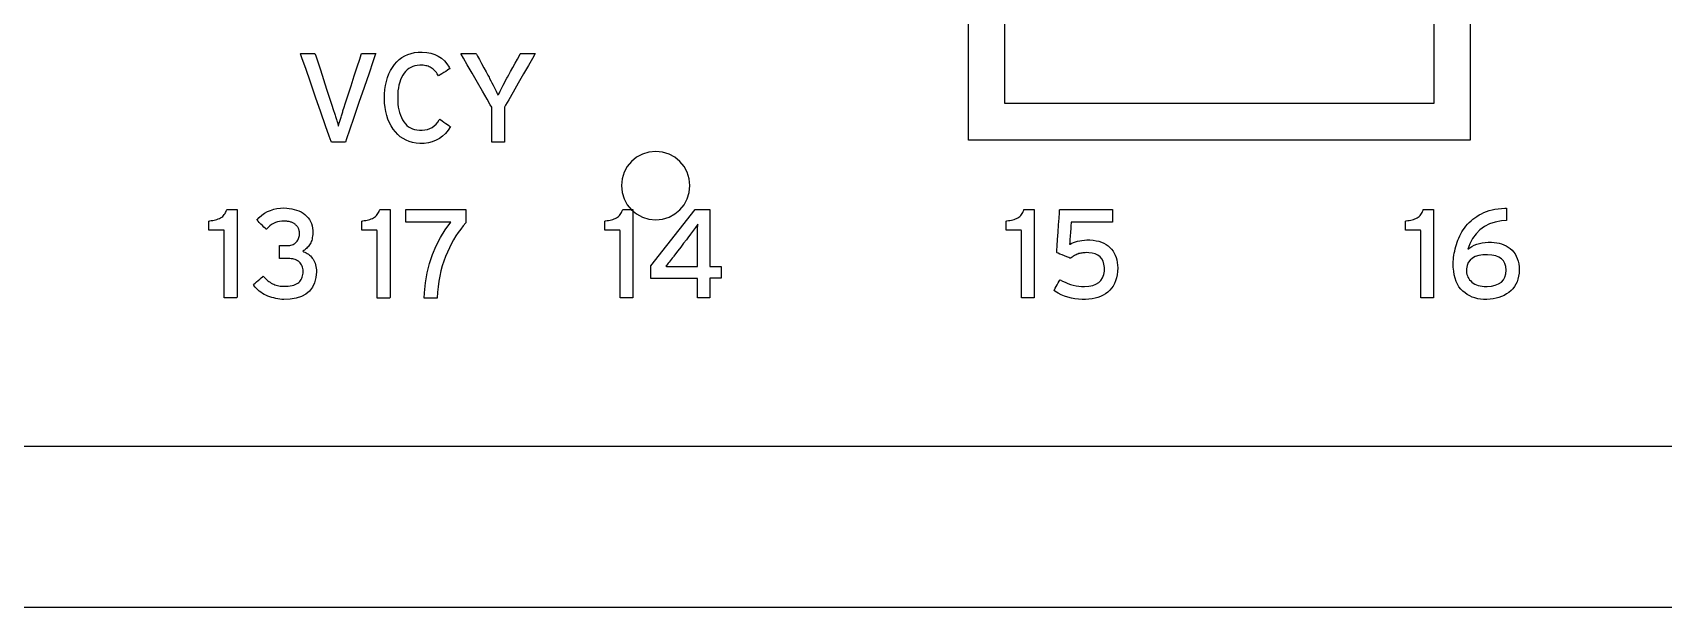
# Model space of a CAD drawing. Extents: x 1 to 47.7, y 0.2 to 33.3.
# Drawn here: x 32.801 to 34.587, y 10.156 to 10.786 of the extents above; entities that cross this region are included whole.
import ezdxf

# ---------------------------------------------------------------- set-up
doc = ezdxf.new("R2010")
doc.units = 0
doc.header["$MEASUREMENT"] = 0
for name, color, linetype in [('1_1__SCREW_TERMINAL_BLOCK_', 7, 'CONTINUOUS'), ('1_2__CONNECTORIZED_RELAY__', 7, 'CONTINUOUS'), ('4_0_____DWG', 7, 'CONTINUOUS')]:
    doc.layers.add(name, color=color, linetype=linetype)

msp = doc.modelspace()

# ---------------------------------------------------------------- linework, layer by layer
at = {"layer": '1_1__SCREW_TERMINAL_BLOCK_'}
for points in [[(33.0107, 10.4954), (33.0107, 10.4982), (33.0107, 10.5058), (33.0107, 10.5167), (33.0107, 10.5293), (33.0107, 10.5424), (33.0107, 10.5543), (33.0107, 10.5637), (33.0107, 10.5691), (33.0105, 10.5699), (33.0093, 10.5699), (33.0072, 10.5699), (33.0045, 10.5699), (33.0016, 10.5699), (32.9988, 10.5699), (32.9963, 10.5699), (32.9946, 10.5699), (32.994, 10.5699), (32.994, 10.5703), (32.994, 10.5713), (32.994, 10.5728), (32.994, 10.5745), (32.994, 10.5762), (32.994, 10.5778), (32.994, 10.5791), (32.994, 10.5798), (32.9949, 10.58), (32.9965, 10.5802), (32.9982, 10.5804), (32.9997, 10.5808), (33.0013, 10.5812), (33.0027, 10.5816), (33.0041, 10.5821), (33.0055, 10.5827), (33.0067, 10.5834), (33.0079, 10.5841), (33.009, 10.5849), (33.01, 10.5858), (33.0108, 10.5868), (33.0116, 10.5879), (33.0122, 10.5891), (33.0128, 10.5904), (33.0132, 10.5918), (33.0135, 10.5925), (33.0143, 10.5925), (33.0158, 10.5925), (33.0176, 10.5925), (33.0196, 10.5925), (33.0215, 10.5925), (33.0232, 10.5925), (33.0243, 10.5925), (33.0248, 10.5925), (33.0248, 10.5888), (33.0248, 10.5789), (33.0248, 10.5648), (33.0248, 10.5482), (33.0248, 10.5312), (33.0248, 10.5156), (33.0248, 10.5034), (33.0248, 10.4963), (33.0246, 10.4954), (33.0236, 10.4954), (33.0218, 10.4954), (33.0196, 10.4954), (33.0171, 10.4954), (33.0147, 10.4954), (33.0127, 10.4954), (33.0112, 10.4954)], [(33.1117, 10.5242), (33.1111, 10.5178), (33.1097, 10.5121), (33.1074, 10.5072), (33.1042, 10.503), (33.1002, 10.4997), (33.0953, 10.497), (33.0895, 10.4952), (33.0828, 10.4941), (33.0761, 10.4938), (33.0738, 10.4939), (33.0715, 10.4941), (33.0693, 10.4944), (33.0671, 10.4948), (33.0649, 10.4954), (33.0628, 10.496), (33.0606, 10.4967), (33.0585, 10.4975), (33.0564, 10.4984), (33.0544, 10.4994), (33.0525, 10.5005), (33.0507, 10.5017), (33.049, 10.503), (33.0474, 10.5044), (33.0459, 10.5058), (33.0445, 10.5073), (33.0432, 10.509), (33.0426, 10.51), (33.0433, 10.5106), (33.0445, 10.5116), (33.0461, 10.513), (33.0479, 10.5146), (33.0497, 10.5162), (33.0513, 10.5176), (33.0525, 10.5187), (33.0532, 10.5193), (33.0539, 10.5186), (33.055, 10.5174), (33.0561, 10.5163), (33.0572, 10.5153), (33.0584, 10.5143), (33.0597, 10.5134), (33.0609, 10.5126), (33.0622, 10.5118), (33.0635, 10.5111), (33.0649, 10.5105), (33.0663, 10.51), (33.0677, 10.5095), (33.0691, 10.5091), (33.0706, 10.5088), (33.072, 10.5085), (33.0734, 10.5083), (33.0748, 10.5082), (33.0762, 10.5082), (33.0786, 10.5082), (33.0809, 10.5084), (33.083, 10.5086), (33.085, 10.509), (33.0869, 10.5095), (33.0885, 10.5101), (33.09, 10.5108), (33.0913, 10.5116), (33.0925, 10.5125), (33.0935, 10.5135), (33.0943, 10.5146), (33.0951, 10.5157), (33.0957, 10.517), (33.0962, 10.5183), (33.0966, 10.5197), (33.0969, 10.5212), (33.097, 10.5228), (33.0971, 10.5245), (33.097, 10.5261), (33.0967, 10.5276), (33.0964, 10.5291), (33.096, 10.5304), (33.0954, 10.5316), (33.0947, 10.5328), (33.094, 10.5338), (33.0931, 10.5348), (33.092, 10.5356), (33.0909, 10.5363), (33.0897, 10.5369), (33.0884, 10.5375), (33.0871, 10.5379), (33.0857, 10.5383), (33.0842, 10.5385), (33.0826, 10.5387), (33.0809, 10.5388), (33.0799, 10.5388), (33.0794, 10.5388), (33.0783, 10.5388), (33.077, 10.5388), (33.0756, 10.5388), (33.0741, 10.5388), (33.0728, 10.5388), (33.0718, 10.5388), (33.0712, 10.5388), (33.0712, 10.539), (33.0712, 10.54), (33.0712, 10.5417), (33.0712, 10.5439), (33.0712, 10.5462), (33.0712, 10.5485), (33.0712, 10.5506), (33.0712, 10.5521), (33.0712, 10.5529), (33.0713, 10.5529), (33.072, 10.5529), (33.0731, 10.5529), (33.0745, 10.5529), (33.0759, 10.5529), (33.0774, 10.5529), (33.0786, 10.5529), (33.0795, 10.5529), (33.0799, 10.5529), (33.0811, 10.553), (33.0825, 10.5531), (33.0838, 10.5533), (33.0851, 10.5537), (33.0862, 10.5541), (33.0873, 10.5547), (33.0882, 10.5553), (33.0891, 10.5561), (33.0899, 10.5569), (33.0906, 10.5578), (33.0912, 10.5588), (33.0917, 10.5597), (33.0922, 10.5607), (33.0925, 10.5618), (33.0928, 10.5629), (33.093, 10.564), (33.0931, 10.5652), (33.0932, 10.5664), (33.0931, 10.5668), (33.0931, 10.5673), (33.0931, 10.5678), (33.093, 10.5683), (33.0929, 10.5688), (33.0928, 10.5694), (33.0927, 10.5699), (33.0926, 10.5704), (33.0924, 10.5709), (33.0922, 10.5715), (33.0919, 10.572), (33.0917, 10.5725), (33.0913, 10.573), (33.091, 10.5735), (33.0906, 10.5739), (33.0902, 10.5744), (33.0898, 10.5748), (33.0893, 10.5753), (33.0888, 10.5757), (33.0883, 10.5762), (33.0878, 10.5766), (33.0872, 10.577), (33.0865, 10.5774), (33.0859, 10.5777), (33.0852, 10.5781), (33.0845, 10.5784), (33.0837, 10.5787), (33.0829, 10.5789), (33.082, 10.5791), (33.081, 10.5793), (33.0801, 10.5794), (33.0791, 10.5796), (33.078, 10.5796), (33.0769, 10.5797), (33.0757, 10.5797), (33.0737, 10.5796), (33.0713, 10.5793), (33.069, 10.5788), (33.0668, 10.5781), (33.0647, 10.5771), (33.0626, 10.5759), (33.0607, 10.5745), (33.0588, 10.5728), (33.057, 10.5709), (33.0565, 10.5709), (33.0556, 10.5718), (33.0542, 10.5732), (33.0526, 10.5748), (33.0508, 10.5765), (33.0491, 10.5782), (33.0477, 10.5796), (33.0467, 10.5806), (33.0463, 10.5809), (33.049, 10.5837), (33.0519, 10.5862), (33.0549, 10.5883), (33.0581, 10.5901), (33.0614, 10.5915), (33.0649, 10.5927), (33.0685, 10.5935), (33.0723, 10.5939), (33.0761, 10.5941), (33.0791, 10.594), (33.082, 10.5937), (33.0848, 10.5932), (33.0874, 10.5926), (33.09, 10.5918), (33.0924, 10.5908), (33.0948, 10.5897), (33.097, 10.5884), (33.099, 10.5869), (33.1009, 10.5852), (33.1026, 10.5834), (33.104, 10.5814), (33.1052, 10.5793), (33.1062, 10.577), (33.1069, 10.5746), (33.1074, 10.572), (33.1077, 10.5693), (33.1078, 10.5669), (33.1076, 10.565), (33.1075, 10.5633), (33.1072, 10.5616), (33.1069, 10.56), (33.1065, 10.5585), (33.106, 10.5572), (33.1054, 10.5559), (33.1048, 10.5547), (33.1041, 10.5536), (33.1033, 10.5525), (33.1025, 10.5515), (33.1017, 10.5506), (33.1007, 10.5497), (33.0998, 10.5488), (33.0988, 10.548), (33.0978, 10.5473), (33.0967, 10.5466), (33.0974, 10.5461), (33.0989, 10.5456), (33.1003, 10.545), (33.1016, 10.5443), (33.1029, 10.5434), (33.1041, 10.5425), (33.1052, 10.5415), (33.1063, 10.5403), (33.1072, 10.5391), (33.1081, 10.5378), (33.1089, 10.5364), (33.1097, 10.535), (33.1103, 10.5334), (33.1107, 10.5318), (33.1111, 10.53), (33.1114, 10.5282), (33.1116, 10.5262)], [(33.4443, 10.4954), (33.4443, 10.4982), (33.4443, 10.5058), (33.4443, 10.5167), (33.4443, 10.5293), (33.4443, 10.5424), (33.4443, 10.5543), (33.4443, 10.5637), (33.4443, 10.5691), (33.4442, 10.5699), (33.443, 10.5699), (33.4409, 10.5699), (33.4382, 10.5699), (33.4353, 10.5699), (33.4324, 10.5699), (33.43, 10.5699), (33.4283, 10.5699), (33.4277, 10.5699), (33.4277, 10.5703), (33.4277, 10.5713), (33.4277, 10.5728), (33.4277, 10.5745), (33.4277, 10.5762), (33.4277, 10.5778), (33.4277, 10.5791), (33.4277, 10.5798), (33.4285, 10.58), (33.4302, 10.5802), (33.4318, 10.5804), (33.4334, 10.5808), (33.4349, 10.5812), (33.4364, 10.5816), (33.4378, 10.5821), (33.4391, 10.5827), (33.4404, 10.5834), (33.4416, 10.5841), (33.4427, 10.5849), (33.4436, 10.5858), (33.4445, 10.5868), (33.4453, 10.5879), (33.4459, 10.5891), (33.4464, 10.5904), (33.4469, 10.5918), (33.4472, 10.5925), (33.448, 10.5925), (33.4494, 10.5925), (33.4513, 10.5925), (33.4533, 10.5925), (33.4552, 10.5925), (33.4569, 10.5925), (33.458, 10.5925), (33.4585, 10.5925), (33.4585, 10.5888), (33.4585, 10.5789), (33.4585, 10.5648), (33.4585, 10.5482), (33.4585, 10.5312), (33.4585, 10.5156), (33.4585, 10.5034), (33.4585, 10.4963), (33.4583, 10.4954), (33.4573, 10.4954), (33.4555, 10.4954), (33.4533, 10.4954), (33.4508, 10.4954), (33.4484, 10.4954), (33.4463, 10.4954), (33.4449, 10.4954)], [(33.884, 10.4954), (33.884, 10.4982), (33.884, 10.5058), (33.884, 10.5167), (33.884, 10.5293), (33.884, 10.5424), (33.884, 10.5543), (33.884, 10.5637), (33.884, 10.5691), (33.8838, 10.5699), (33.8826, 10.5699), (33.8805, 10.5699), (33.8778, 10.5699), (33.8749, 10.5699), (33.8721, 10.5699), (33.8696, 10.5699), (33.8679, 10.5699), (33.8673, 10.5699), (33.8673, 10.5703), (33.8673, 10.5713), (33.8673, 10.5728), (33.8673, 10.5745), (33.8673, 10.5762), (33.8673, 10.5778), (33.8673, 10.5791), (33.8673, 10.5798), (33.8682, 10.58), (33.8699, 10.5802), (33.8715, 10.5804), (33.8731, 10.5808), (33.8746, 10.5812), (33.876, 10.5816), (33.8774, 10.5821), (33.8788, 10.5827), (33.8801, 10.5834), (33.8812, 10.5841), (33.8823, 10.5849), (33.8833, 10.5858), (33.8842, 10.5868), (33.8849, 10.5879), (33.8856, 10.5891), (33.8861, 10.5904), (33.8865, 10.5918), (33.8868, 10.5925), (33.8876, 10.5925), (33.8891, 10.5925), (33.8909, 10.5925), (33.8929, 10.5925), (33.8949, 10.5925), (33.8965, 10.5925), (33.8977, 10.5925), (33.8981, 10.5925), (33.8981, 10.5888), (33.8981, 10.5789), (33.8981, 10.5648), (33.8981, 10.5482), (33.8981, 10.5312), (33.8981, 10.5156), (33.8981, 10.5034), (33.8981, 10.4963), (33.898, 10.4954), (33.8969, 10.4954), (33.8952, 10.4954), (33.8929, 10.4954), (33.8904, 10.4954), (33.888, 10.4954), (33.886, 10.4954), (33.8845, 10.4954)], [(33.9895, 10.5284), (33.9893, 10.5245), (33.9889, 10.5208), (33.9882, 10.5174), (33.9872, 10.5142), (33.986, 10.5112), (33.9846, 10.5085), (33.9828, 10.5061), (33.9809, 10.5038), (33.9786, 10.5018), (33.9762, 10.5001), (33.9736, 10.4985), (33.9708, 10.4972), (33.9679, 10.4961), (33.9648, 10.4952), (33.9615, 10.4945), (33.958, 10.4941), (33.9544, 10.4938), (33.9505, 10.4938), (33.9465, 10.4941), (33.9426, 10.4945), (33.9388, 10.4953), (33.935, 10.4963), (33.9313, 10.4975), (33.9277, 10.499), (33.9242, 10.5007), (33.9207, 10.5027), (33.9196, 10.5036), (33.9202, 10.5045), (33.921, 10.5061), (33.9221, 10.5079), (33.9233, 10.51), (33.9244, 10.512), (33.9254, 10.5137), (33.9261, 10.5149), (33.9264, 10.5154), (33.929, 10.514), (33.9319, 10.5126), (33.9349, 10.5113), (33.9379, 10.5103), (33.9409, 10.5094), (33.9439, 10.5088), (33.9469, 10.5083), (33.95, 10.508), (33.9533, 10.5079), (33.958, 10.5083), (33.9621, 10.5091), (33.9657, 10.5105), (33.9687, 10.5124), (33.9711, 10.5147), (33.973, 10.5176), (33.9742, 10.521), (33.9749, 10.5248), (33.975, 10.529), (33.9745, 10.5326), (33.9736, 10.5357), (33.9721, 10.5384), (33.9702, 10.5406), (33.9679, 10.5424), (33.965, 10.5437), (33.9617, 10.5446), (33.9578, 10.545), (33.9553, 10.5451), (33.954, 10.545), (33.9527, 10.5449), (33.9515, 10.5448), (33.9503, 10.5447), (33.9492, 10.5445), (33.9481, 10.5442), (33.947, 10.544), (33.946, 10.5436), (33.945, 10.5433), (33.944, 10.5428), (33.9431, 10.5424), (33.9421, 10.5419), (33.9412, 10.5414), (33.9403, 10.5408), (33.9395, 10.5402), (33.9386, 10.5396), (33.9378, 10.539), (33.9372, 10.5392), (33.9358, 10.5398), (33.9337, 10.5406), (33.9313, 10.5416), (33.9287, 10.5426), (33.9263, 10.5436), (33.9243, 10.5444), (33.9231, 10.5449), (33.9227, 10.5452), (33.9229, 10.5476), (33.9233, 10.5527), (33.9237, 10.5596), (33.9243, 10.5675), (33.9248, 10.5755), (33.9253, 10.5828), (33.9257, 10.5886), (33.9259, 10.592), (33.9264, 10.5925), (33.9301, 10.5925), (33.9369, 10.5925), (33.9457, 10.5925), (33.9554, 10.5925), (33.9651, 10.5925), (33.9737, 10.5925), (33.9802, 10.5925), (33.9836, 10.5925), (33.9838, 10.5923), (33.9838, 10.5912), (33.9838, 10.5895), (33.9838, 10.5873), (33.9838, 10.585), (33.9838, 10.5827), (33.9838, 10.5807), (33.9838, 10.5793), (33.9838, 10.5787), (33.9825, 10.5787), (33.9784, 10.5787), (33.9723, 10.5787), (33.965, 10.5787), (33.9573, 10.5787), (33.95, 10.5787), (33.944, 10.5787), (33.9399, 10.5787), (33.9386, 10.5787), (33.9385, 10.5776), (33.9383, 10.5751), (33.938, 10.5716), (33.9377, 10.5675), (33.9374, 10.5633), (33.9371, 10.5595), (33.9369, 10.5563), (33.9368, 10.5544), (33.9373, 10.5544), (33.9392, 10.5554), (33.9412, 10.5563), (33.9433, 10.557), (33.9456, 10.5577), (33.9479, 10.5582), (33.9504, 10.5586), (33.953, 10.5589), (33.9558, 10.559), (33.9591, 10.559), (33.9626, 10.5587), (33.9658, 10.5582), (33.9689, 10.5576), (33.9718, 10.5566), (33.9744, 10.5555), (33.9768, 10.5542), (33.979, 10.5526), (33.981, 10.5509), (33.9828, 10.5489), (33.9844, 10.5468), (33.9857, 10.5446), (33.9869, 10.5422), (33.9878, 10.5397), (33.9885, 10.5371), (33.989, 10.5343), (33.9894, 10.5314)], [(34.3215, 10.4954), (34.3215, 10.4982), (34.3215, 10.5058), (34.3215, 10.5167), (34.3215, 10.5293), (34.3215, 10.5424), (34.3215, 10.5543), (34.3215, 10.5637), (34.3215, 10.5691), (34.3214, 10.5699), (34.3202, 10.5699), (34.318, 10.5699), (34.3154, 10.5699), (34.3124, 10.5699), (34.3096, 10.5699), (34.3072, 10.5699), (34.3055, 10.5699), (34.3048, 10.5699), (34.3048, 10.5703), (34.3048, 10.5713), (34.3048, 10.5728), (34.3048, 10.5745), (34.3048, 10.5762), (34.3048, 10.5778), (34.3048, 10.5791), (34.3048, 10.5798), (34.3057, 10.58), (34.3074, 10.5802), (34.309, 10.5804), (34.3106, 10.5808), (34.3121, 10.5812), (34.3136, 10.5816), (34.315, 10.5821), (34.3163, 10.5827), (34.3176, 10.5834), (34.3188, 10.5841), (34.3198, 10.5849), (34.3208, 10.5858), (34.3217, 10.5868), (34.3224, 10.5879), (34.3231, 10.5891), (34.3236, 10.5904), (34.3241, 10.5918), (34.3243, 10.5925), (34.3252, 10.5925), (34.3266, 10.5925), (34.3284, 10.5925), (34.3304, 10.5925), (34.3324, 10.5925), (34.334, 10.5925), (34.3352, 10.5925), (34.3356, 10.5925), (34.3356, 10.5888), (34.3356, 10.5789), (34.3356, 10.5648), (34.3356, 10.5482), (34.3356, 10.5312), (34.3356, 10.5156), (34.3356, 10.5034), (34.3356, 10.4963), (34.3355, 10.4954), (34.3345, 10.4954), (34.3327, 10.4954), (34.3304, 10.4954), (34.328, 10.4954), (34.3256, 10.4954), (34.3235, 10.4954), (34.3221, 10.4954)], [(34.4294, 10.5262), (34.4292, 10.5226), (34.4287, 10.5193), (34.428, 10.5161), (34.427, 10.5132), (34.4257, 10.5105), (34.4242, 10.5079), (34.4224, 10.5056), (34.4204, 10.5035), (34.418, 10.5016), (34.4156, 10.4998), (34.4129, 10.4983), (34.4101, 10.497), (34.4072, 10.4959), (34.4041, 10.4951), (34.4009, 10.4944), (34.3975, 10.494), (34.3939, 10.4938), (34.3904, 10.4938), (34.3871, 10.4941), (34.3839, 10.4946), (34.3809, 10.4954), (34.3779, 10.4964), (34.3752, 10.4976), (34.3725, 10.4991), (34.37, 10.5009), (34.3676, 10.5029), (34.3654, 10.5051), (34.3634, 10.5076), (34.3617, 10.5104), (34.3603, 10.5136), (34.3591, 10.517), (34.3582, 10.5207), (34.3576, 10.5247), (34.3572, 10.5291), (34.3571, 10.5331), (34.3572, 10.5353), (34.3573, 10.5376), (34.3575, 10.5399), (34.3578, 10.5422), (34.3582, 10.5446), (34.3587, 10.5469), (34.3592, 10.5493), (34.3598, 10.5517), (34.3605, 10.5541), (34.3613, 10.5565), (34.3621, 10.5588), (34.3631, 10.5611), (34.3642, 10.5634), (34.3653, 10.5656), (34.3666, 10.5678), (34.3679, 10.57), (34.3694, 10.5721), (34.371, 10.5742), (34.3728, 10.5762), (34.3746, 10.5781), (34.3766, 10.5799), (34.3786, 10.5817), (34.3808, 10.5833), (34.3831, 10.5849), (34.3855, 10.5864), (34.388, 10.5878), (34.3907, 10.5891), (34.3935, 10.5902), (34.3965, 10.5912), (34.3996, 10.5921), (34.4028, 10.5928), (34.4062, 10.5933), (34.4098, 10.5937), (34.4135, 10.594), (34.4155, 10.594), (34.4155, 10.5931), (34.4155, 10.5914), (34.4155, 10.5893), (34.4155, 10.587), (34.4155, 10.5847), (34.4155, 10.5826), (34.4155, 10.5811), (34.4155, 10.5804), (34.4099, 10.58), (34.4031, 10.5787), (34.3969, 10.5767), (34.3913, 10.5738), (34.3864, 10.5703), (34.3821, 10.5659), (34.3783, 10.5608), (34.3753, 10.5549), (34.3731, 10.5489), (34.3752, 10.5505), (34.3775, 10.552), (34.3801, 10.5533), (34.3828, 10.5543), (34.3857, 10.5552), (34.3887, 10.5558), (34.392, 10.5562), (34.3955, 10.5565), (34.3989, 10.5565), (34.4019, 10.5563), (34.4047, 10.556), (34.4075, 10.5554), (34.4101, 10.5547), (34.4126, 10.5537), (34.415, 10.5526), (34.4173, 10.5512), (34.4194, 10.5497), (34.4215, 10.548), (34.4233, 10.546), (34.4248, 10.5438), (34.4262, 10.5414), (34.4273, 10.5388), (34.4281, 10.5359), (34.4288, 10.5329), (34.4292, 10.5296)], [(33.5294, 10.5762), (33.5287, 10.5751), (33.5278, 10.5739), (33.5269, 10.5726), (33.5259, 10.5713), (33.5249, 10.5699), (33.5238, 10.5684), (33.5227, 10.5669), (33.5215, 10.5653), (33.5207, 10.5643), (33.5193, 10.5625), (33.517, 10.5593), (33.514, 10.5554), (33.5108, 10.5512), (33.5077, 10.5471), (33.5051, 10.5437), (33.5034, 10.5414), (33.5027, 10.5405), (33.5015, 10.539), (33.5004, 10.5375), (33.4993, 10.5361), (33.4982, 10.5348), (33.4972, 10.5336), (33.4962, 10.5324), (33.4952, 10.5312), (33.4943, 10.5302), (33.4951, 10.5299), (33.4967, 10.5299), (33.4984, 10.5299), (33.5001, 10.5299), (33.5019, 10.5299), (33.5038, 10.5299), (33.5057, 10.53), (33.5077, 10.53), (33.5092, 10.53), (33.5104, 10.53), (33.5128, 10.53), (33.5159, 10.53), (33.5194, 10.53), (33.5228, 10.53), (33.5258, 10.53), (33.5281, 10.53), (33.529, 10.53), (33.5291, 10.5308), (33.5291, 10.5335), (33.5291, 10.5376), (33.5291, 10.5424), (33.5291, 10.5474), (33.5291, 10.5521), (33.5291, 10.5558), (33.5291, 10.558), (33.5291, 10.5594), (33.5291, 10.5618), (33.5291, 10.5641), (33.5292, 10.5663), (33.5292, 10.5685), (33.5293, 10.5705), (33.5293, 10.5725), (33.5294, 10.5744)], [(34.4151, 10.5259), (34.4147, 10.5298), (34.4138, 10.5332), (34.4121, 10.5361), (34.4099, 10.5385), (34.4071, 10.5403), (34.4036, 10.5417), (34.3995, 10.5425), (34.3948, 10.5428), (34.3897, 10.5427), (34.3852, 10.542), (34.3813, 10.5408), (34.3781, 10.5392), (34.3755, 10.537), (34.3736, 10.5343), (34.3723, 10.5311), (34.3716, 10.5273), (34.3715, 10.5246), (34.3717, 10.5229), (34.3721, 10.5213), (34.3726, 10.5197), (34.3732, 10.5182), (34.3741, 10.5168), (34.3751, 10.5154), (34.3763, 10.5141), (34.3776, 10.5128), (34.3791, 10.5117), (34.3807, 10.5107), (34.3825, 10.5098), (34.3844, 10.5091), (34.3865, 10.5086), (34.3887, 10.5082), (34.391, 10.508), (34.3941, 10.5079), (34.399, 10.5083), (34.4032, 10.5093), (34.4068, 10.5108), (34.4098, 10.5128), (34.4121, 10.5153), (34.4138, 10.5183), (34.4148, 10.5218)]]:
    msp.add_lwpolyline(points, close=True, dxfattribs=at)
msp.add_lwpolyline([(33.5428, 10.5172), (33.5428, 10.4954), (33.5291, 10.4954), (33.5291, 10.5167), (33.4781, 10.5167), (33.4781, 10.5306), (33.5266, 10.5925), (33.5428, 10.5925), (33.5428, 10.53), (33.5552, 10.53), (33.5552, 10.5172), (33.5428, 10.5172)], dxfattribs=at)
at = {"layer": '1_2__CONNECTORIZED_RELAY__'}
for points in [[(34.3758, 10.6686), (33.826, 10.6686), (33.826, 11.7487), (34.3758, 11.7487), (34.3758, 10.6686)], [(34.3359, 10.7086), (33.866, 10.7086), (33.866, 10.8087), (34.3359, 10.8087), (34.3359, 10.7086)]]:
    msp.add_lwpolyline(points, dxfattribs=at)
for points in [[(33.1434, 10.6663), (33.1428, 10.6663), (33.1413, 10.6663), (33.1391, 10.6663), (33.1365, 10.6663), (33.1339, 10.6663), (33.1314, 10.6663), (33.1294, 10.6663), (33.1282, 10.6663), (33.1278, 10.6668), (33.1257, 10.6728), (33.1218, 10.6842), (33.1166, 10.6991), (33.1108, 10.7157), (33.1051, 10.7322), (33.1, 10.7469), (33.0962, 10.7578), (33.0943, 10.7632), (33.0945, 10.7635), (33.0959, 10.7635), (33.098, 10.7635), (33.1005, 10.7635), (33.1033, 10.7635), (33.1059, 10.7635), (33.1081, 10.7635), (33.1096, 10.7635), (33.1101, 10.7635), (33.111, 10.7608), (33.1131, 10.7544), (33.116, 10.7454), (33.1194, 10.735), (33.1229, 10.7243), (33.1261, 10.7145), (33.1286, 10.7068), (33.1301, 10.7022), (33.1305, 10.7011), (33.1309, 10.7), (33.1312, 10.699), (33.1316, 10.6979), (33.1319, 10.6968), (33.1323, 10.6957), (33.1327, 10.6945), (33.1331, 10.6934), (33.1335, 10.6922), (33.1338, 10.691), (33.1341, 10.6898), (33.1344, 10.6888), (33.1347, 10.6878), (33.135, 10.6868), (33.1352, 10.6859), (33.1354, 10.6851), (33.1356, 10.6843), (33.1358, 10.6839), (33.136, 10.6846), (33.1362, 10.6854), (33.1364, 10.6862), (33.1367, 10.6871), (33.137, 10.6881), (33.1373, 10.6892), (33.1377, 10.6903), (33.138, 10.6914), (33.1384, 10.6926), (33.1388, 10.6938), (33.1391, 10.695), (33.1395, 10.6962), (33.1398, 10.6973), (33.1401, 10.6984), (33.1405, 10.6995), (33.1408, 10.7005), (33.1411, 10.7016), (33.1418, 10.7036), (33.1436, 10.7094), (33.1464, 10.718), (33.1497, 10.7282), (33.1532, 10.7389), (33.1564, 10.7489), (33.1591, 10.7571), (33.1607, 10.7623), (33.1612, 10.7635), (33.162, 10.7635), (33.1638, 10.7635), (33.1662, 10.7635), (33.1688, 10.7635), (33.1715, 10.7635), (33.1739, 10.7635), (33.1757, 10.7635), (33.1767, 10.7635), (33.1762, 10.762), (33.1736, 10.7544), (33.1693, 10.7419), (33.164, 10.7263), (33.1582, 10.7096), (33.1526, 10.6934), (33.1479, 10.6795), (33.1446, 10.6699)], [(33.2584, 10.6833), (33.2559, 10.6794), (33.253, 10.6759), (33.2499, 10.6729), (33.2464, 10.6704), (33.2427, 10.6683), (33.2386, 10.6667), (33.2343, 10.6656), (33.2296, 10.6649), (33.2249, 10.6648), (33.2208, 10.6651), (33.217, 10.6658), (33.2133, 10.6669), (33.2099, 10.6683), (33.2066, 10.6701), (33.2036, 10.6722), (33.2008, 10.6747), (33.1982, 10.6775), (33.1958, 10.6806), (33.1936, 10.684), (33.1917, 10.6875), (33.1901, 10.6913), (33.1888, 10.6954), (33.1877, 10.6997), (33.1869, 10.7042), (33.1864, 10.7089), (33.1862, 10.7139), (33.1863, 10.719), (33.1867, 10.7239), (33.1873, 10.7285), (33.1883, 10.7329), (33.1895, 10.737), (33.191, 10.741), (33.1928, 10.7447), (33.1949, 10.7481), (33.1972, 10.7514), (33.1997, 10.7543), (33.2025, 10.7569), (33.2054, 10.7591), (33.2086, 10.761), (33.2119, 10.7625), (33.2155, 10.7636), (33.2192, 10.7645), (33.2232, 10.7649), (33.2277, 10.765), (33.2326, 10.7646), (33.2372, 10.7637), (33.2414, 10.7624), (33.2452, 10.7605), (33.2487, 10.7582), (33.2519, 10.7555), (33.2547, 10.7522), (33.2571, 10.7485), (33.2578, 10.7468), (33.2569, 10.7462), (33.2553, 10.7452), (33.2534, 10.7439), (33.2513, 10.7426), (33.2492, 10.7412), (33.2474, 10.7401), (33.2461, 10.7392), (33.2455, 10.7389), (33.2448, 10.74), (33.244, 10.7413), (33.2431, 10.7425), (33.2423, 10.7436), (33.2414, 10.7446), (33.2404, 10.7455), (33.2395, 10.7464), (33.2385, 10.7472), (33.2375, 10.7479), (33.2364, 10.7484), (33.2353, 10.749), (33.2341, 10.7494), (33.2328, 10.7498), (33.2314, 10.7501), (33.23, 10.7503), (33.2285, 10.7505), (33.2269, 10.7505), (33.2249, 10.7505), (33.2222, 10.7503), (33.2196, 10.7498), (33.2173, 10.7491), (33.215, 10.7481), (33.213, 10.7469), (33.2111, 10.7454), (33.2093, 10.7437), (33.2077, 10.7418), (33.2063, 10.7396), (33.205, 10.7372), (33.2038, 10.7346), (33.2029, 10.7319), (33.2021, 10.7289), (33.2015, 10.7258), (33.201, 10.7224), (33.2008, 10.7189), (33.2007, 10.7152), (33.2007, 10.7115), (33.201, 10.708), (33.2014, 10.7047), (33.202, 10.7016), (33.2028, 10.6986), (33.2037, 10.6958), (33.2048, 10.6932), (33.2061, 10.6908), (33.2075, 10.6886), (33.2091, 10.6865), (33.2108, 10.6847), (33.2127, 10.6832), (33.2148, 10.6819), (33.217, 10.6809), (33.2193, 10.6801), (33.2218, 10.6796), (33.2245, 10.6793), (33.2275, 10.6793), (33.2305, 10.6796), (33.2334, 10.6802), (33.236, 10.6812), (33.2385, 10.6824), (33.2407, 10.684), (33.2428, 10.6859), (33.2446, 10.6882), (33.2463, 10.6907), (33.2469, 10.6913), (33.2479, 10.6906), (33.2494, 10.6896), (33.2513, 10.6883), (33.2533, 10.6869), (33.2552, 10.6856), (33.2568, 10.6844), (33.258, 10.6836)], [(33.3178, 10.7047), (33.3178, 10.7033), (33.3178, 10.6995), (33.3178, 10.694), (33.3178, 10.6876), (33.3178, 10.681), (33.3178, 10.6749), (33.3178, 10.6699), (33.3178, 10.6669), (33.3177, 10.6663), (33.3168, 10.6663), (33.3152, 10.6663), (33.313, 10.6663), (33.3106, 10.6663), (33.3082, 10.6663), (33.3061, 10.6663), (33.3045, 10.6663), (33.3037, 10.6663), (33.3037, 10.6671), (33.3037, 10.6703), (33.3037, 10.6754), (33.3037, 10.6816), (33.3037, 10.6883), (33.3037, 10.6946), (33.3037, 10.7), (33.3037, 10.7036), (33.3037, 10.7048), (33.3022, 10.7073), (33.2987, 10.7134), (33.2938, 10.722), (33.2882, 10.7318), (33.2823, 10.7419), (33.277, 10.7512), (33.2728, 10.7585), (33.2703, 10.7628), (33.2701, 10.7635), (33.2712, 10.7635), (33.2732, 10.7635), (33.2758, 10.7635), (33.2786, 10.7635), (33.2814, 10.7635), (33.2839, 10.7635), (33.2857, 10.7635), (33.2865, 10.7635), (33.2869, 10.7628), (33.2882, 10.7604), (33.2902, 10.7568), (33.2926, 10.7524), (33.2951, 10.7478), (33.2975, 10.7434), (33.2995, 10.7398), (33.3008, 10.7374), (33.3014, 10.7362), (33.3027, 10.7336), (33.304, 10.7312), (33.3053, 10.7288), (33.3064, 10.7265), (33.3075, 10.7243), (33.3086, 10.7222), (33.3095, 10.7202), (33.3105, 10.7183), (33.3113, 10.7184), (33.3122, 10.7203), (33.3131, 10.7222), (33.3142, 10.7243), (33.3153, 10.7265), (33.3164, 10.7288), (33.3177, 10.7312), (33.319, 10.7337), (33.3204, 10.7363), (33.321, 10.7374), (33.3223, 10.7399), (33.3244, 10.7437), (33.3268, 10.7481), (33.3294, 10.7528), (33.3318, 10.7571), (33.3337, 10.7607), (33.335, 10.763), (33.3353, 10.7635), (33.3362, 10.7635), (33.3381, 10.7635), (33.3405, 10.7635), (33.3433, 10.7635), (33.3461, 10.7635), (33.3486, 10.7635), (33.3505, 10.7635), (33.3515, 10.7635), (33.351, 10.7626), (33.3484, 10.758), (33.344, 10.7504), (33.3386, 10.741), (33.3328, 10.7309), (33.3272, 10.7211), (33.3224, 10.7127), (33.319, 10.7069)], [(33.4459, 10.6186), (33.4467, 10.611), (33.4489, 10.604), (33.4523, 10.5976), (33.4569, 10.5921), (33.4624, 10.5875), (33.4688, 10.584), (33.4759, 10.5818), (33.4834, 10.5811), (33.491, 10.5818), (33.498, 10.584), (33.5044, 10.5875), (33.5099, 10.5921), (33.5145, 10.5976), (33.518, 10.604), (33.5201, 10.611), (33.5209, 10.6186), (33.5201, 10.6261), (33.518, 10.6332), (33.5145, 10.6395), (33.5099, 10.6451), (33.5044, 10.6497), (33.498, 10.6531), (33.491, 10.6553), (33.4834, 10.6561), (33.4759, 10.6553), (33.4688, 10.6531), (33.4624, 10.6497), (33.4569, 10.6451), (33.4523, 10.6395), (33.4489, 10.6332), (33.4467, 10.6261)], [(33.1782, 10.4953), (33.1782, 10.4982), (33.1782, 10.5058), (33.1782, 10.5166), (33.1782, 10.5293), (33.1782, 10.5424), (33.1782, 10.5543), (33.1782, 10.5637), (33.1782, 10.5691), (33.178, 10.5699), (33.1768, 10.5699), (33.1747, 10.5699), (33.172, 10.5699), (33.1691, 10.5699), (33.1663, 10.5699), (33.1638, 10.5699), (33.1621, 10.5699), (33.1615, 10.5699), (33.1615, 10.5703), (33.1615, 10.5713), (33.1615, 10.5727), (33.1615, 10.5744), (33.1615, 10.5762), (33.1615, 10.5778), (33.1615, 10.5791), (33.1615, 10.5798), (33.1624, 10.58), (33.1641, 10.5802), (33.1657, 10.5804), (33.1673, 10.5808), (33.1688, 10.5811), (33.1702, 10.5816), (33.1716, 10.5821), (33.173, 10.5827), (33.1742, 10.5834), (33.1754, 10.5841), (33.1765, 10.5849), (33.1775, 10.5858), (33.1783, 10.5868), (33.1791, 10.5879), (33.1797, 10.5891), (33.1803, 10.5904), (33.1807, 10.5918), (33.181, 10.5925), (33.1818, 10.5925), (33.1833, 10.5925), (33.1851, 10.5925), (33.1871, 10.5925), (33.189, 10.5925), (33.1907, 10.5925), (33.1919, 10.5925), (33.1923, 10.5925), (33.1923, 10.5888), (33.1923, 10.5789), (33.1923, 10.5648), (33.1923, 10.5482), (33.1923, 10.5312), (33.1923, 10.5156), (33.1923, 10.5034), (33.1923, 10.4963), (33.1922, 10.4953), (33.1911, 10.4953), (33.1894, 10.4953), (33.1871, 10.4953), (33.1846, 10.4953), (33.1822, 10.4953), (33.1802, 10.4953), (33.1787, 10.4953)], [(33.2754, 10.5778), (33.2725, 10.5745), (33.2698, 10.571), (33.2671, 10.5673), (33.2645, 10.5634), (33.262, 10.5593), (33.2597, 10.555), (33.2574, 10.5505), (33.2552, 10.5458), (33.2531, 10.5409), (33.2512, 10.5359), (33.2495, 10.5306), (33.2481, 10.5252), (33.2468, 10.5195), (33.2458, 10.5138), (33.245, 10.5078), (33.2444, 10.5017), (33.244, 10.4953), (33.2435, 10.4953), (33.2421, 10.4953), (33.24, 10.4953), (33.2376, 10.4953), (33.2351, 10.4953), (33.2328, 10.4953), (33.231, 10.4953), (33.2299, 10.4953), (33.2301, 10.5011), (33.2312, 10.5122), (33.2331, 10.5229), (33.2356, 10.5332), (33.2389, 10.5431), (33.2428, 10.5525), (33.2475, 10.5616), (33.2529, 10.5702), (33.259, 10.5784), (33.2571, 10.5784), (33.2521, 10.5784), (33.2449, 10.5784), (33.2365, 10.5784), (33.2278, 10.5784), (33.2199, 10.5784), (33.2137, 10.5784), (33.2101, 10.5784), (33.2096, 10.5786), (33.2096, 10.5796), (33.2096, 10.5814), (33.2096, 10.5836), (33.2096, 10.5861), (33.2096, 10.5885), (33.2096, 10.5905), (33.2096, 10.592), (33.2096, 10.5925), (33.2122, 10.5925), (33.2188, 10.5925), (33.2284, 10.5925), (33.2396, 10.5925), (33.2511, 10.5925), (33.2617, 10.5925), (33.27, 10.5925), (33.2747, 10.5925), (33.2754, 10.5924), (33.2754, 10.5913), (33.2754, 10.5895), (33.2754, 10.5871), (33.2754, 10.5845), (33.2754, 10.582), (33.2754, 10.5799), (33.2754, 10.5784)]]:
    msp.add_lwpolyline(points, close=True, dxfattribs=at)
at = {"layer": '4_0_____DWG'}
for points in [[(35.5764, 10.3327), (35.4263, 10.3327), (35.2744, 10.3327), (35.1209, 10.3327), (34.9657, 10.3327), (34.809, 10.3327), (34.651, 10.3327), (34.4917, 10.3327), (34.3312, 10.3327), (34.1696, 10.3327), (34.0071, 10.3327), (33.8436, 10.3327), (33.6794, 10.3327), (33.3492, 10.3327), (33.0171, 10.3327), (32.684, 10.3327)], [(35.819, 10.1561), (35.421, 10.1561), (35.0213, 10.1561), (34.6209, 10.1561), (34.2205, 10.1561), (33.8209, 10.1561), (33.4228, 10.1561), (33.2246, 10.1561), (33.0271, 10.1561), (32.8303, 10.1561), (32.6345, 10.1561)]]:
    msp.add_lwpolyline(points, dxfattribs=at)

doc.saveas('drawing.dxf')
